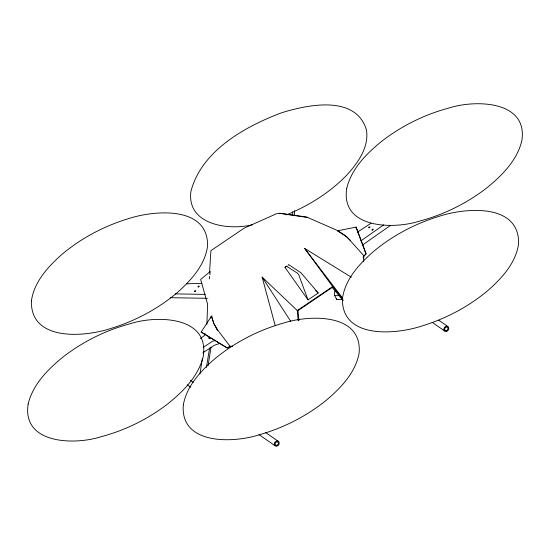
<?xml version="1.0" encoding="UTF-8"?>
<svg xmlns="http://www.w3.org/2000/svg" width="550" height="550" viewBox="0 0 550 550"><rect width="100%" height="100%" fill="white"/><g stroke="black" fill="none" stroke-linecap="round" stroke-linejoin="round"><path stroke-width="0.82" d="M206.889 324.328L207.604 304.253L200.647 279.462L210.265 271.473L209.825 274.787M363.275 258.06L363.33 256.396M363.605 261.752L363.818 255.75L347.091 237.077L337.638 230.787L356.201 227.095L366.107 253.694L363.749 256.218L366.032 254.162L356.668 229.006M356.132 228.271L356.201 227.095L356.379 228.222M209.529 272.882L210.897 250.656L243.994 228.257L276.581 213.689L279.744 213.29L306.46 216.982L337.831 230.663M209.275 278.926L209.605 276.444M199.925 373.876L202.366 358.71M203.184 353.65L203.452 351.966M206.456 367.482L209.571 348.095M208.072 365.668L211.056 347.126M211.179 316.882L211.461 316.195L212.259 316.188M210.691 318.051L211.461 316.195L213.771 323.338L216.494 328.515L230.271 346.562L227.253 348.102L201.176 332.028L211.461 316.195L213.909 323.654L217.779 330.309M351.306 277.214L304.604 248.373L332.688 286.571L332.282 287.512L343.056 300.527M288.097 265.299L288.454 264.639L288.915 264.791L300.967 272.786L318.223 293.006L308.028 299.908L284.996 267.396L285.924 266.344L286.798 266.344L297.268 273.068L298.698 274.684L308.028 299.908M342.719 298.691L332.688 286.571L332.221 287.437L297.949 310.633L297.275 310.544L262.137 277.118L275.22 325.634M205.631 333.905L204.696 335.204A2.743 1.347 -26.6 0 1 203.782 336.071L200.276 338.525M383.687 224.888L361.955 240.109A2.743 1.347 -26.6 0 0 361.034 240.976M390.555 225.369L363.914 244.028A2.743 1.347 -26.6 0 0 363 244.894M284.996 267.396L286.859 266.138M298.189 320.629L297.275 310.544L332.688 286.571M357.445 232.141L371.078 223.218M203.266 347.325L211.874 341.694A2.743 1.347 -26.6 0 1 213.153 341.076L215.298 340.374M203.074 352.653L213.84 345.613A2.743 1.347 -26.6 0 1 215.119 344.994L219.402 343.585M286.357 214.906C308.708 205.755 329.697 192.692 346.582 175.312C357.775 163.123 369.27 147.338 366.424 129.841C355.719 94.517 307.691 104.665 281.538 112.798C244.942 126.548 201.327 150.844 190.891 191.551C186.608 224.806 228.264 230.643 252.244 224.799M186.567 283.814L201.974 283.326M334.923 291.101A18.769 9.213 -26.6 0 0 334.764 295.659L338.938 295.625M334.764 295.659L336.724 299.578L342.574 299.53M232.684 346.225L230.12 346.246L227.102 347.786L201.176 332.028L202.104 332.53M175.285 293.893L205.253 294.387M170.397 297.694L206.36 298.293M279.744 213.29L307.883 217.546M297.275 310.544L298.024 310.702L298.925 320.65M337.645 230.787L338.119 230.966M337.638 230.787L344.493 235.029L350.515 240.467M438.694 320.189L447.837 326.528M432.163 322.321L444.812 331.107M190.479 380.359L193.291 382.312M265.698 432.582L278.348 441.368A2.743 2.31 -55.2 0 1 277.578 445.885A2.743 2.31 -55.2 0 1 274.34 443.541A2.743 2.31 -55.2 0 1 278.348 441.368M187.289 384.821L190.809 387.262M258.995 434.603L275.158 445.83M315.714 290.702L318.223 293.006M304.604 248.373L342.801 298.423M340.45 296.787L343.028 300.169M216.576 328.735L217.209 329.663M262.137 277.118L290.73 321.358M210.052 338.697C208.292 335.081 208.161 340.326 210.024 337.831M294.525 210.54L294.614 215.696M292.648 211.778L292.71 215.215M207.563 298.341A2.743 1.347 -26.6 0 1 207.859 298.423M336.724 299.578A18.769 9.213 -26.6 0 1 336.387 298.21M31.384 301.159C30.518 341.763 84.727 337.123 110.804 328.474C134.874 321.138 157.582 309.141 176.873 292.951C190.891 280.569 204.978 265.354 207.577 246.063C208.443 205.466 154.227 210.1 128.15 218.749C104.081 226.084 81.379 238.088 62.081 254.272C48.07 266.654 33.983 281.868 31.384 301.159M342.423 298.698C341.557 339.302 395.773 334.661 421.85 326.012C445.919 318.677 468.621 306.68 487.919 290.489C501.93 278.107 516.017 262.893 518.616 243.602C519.482 203.005 465.272 207.639 439.196 216.288C415.126 223.623 392.418 235.627 373.127 251.811C359.109 264.192 345.022 279.407 342.423 298.698M183.343 404.738C179.761 445.225 233.599 443.266 259.614 434.679C283.848 427.776 306.721 416.054 326.336 400.228C340.924 387.846 355.479 372.701 359.109 353.217C362.697 312.723 308.859 314.689 282.837 323.269C258.61 330.172 235.737 341.901 216.116 357.727C201.534 370.102 186.979 385.248 183.343 404.738M28.133 404.147C21.918 444.379 75.061 445.218 101.166 436.693C125.531 430.237 148.555 418.797 168.465 403.342C183.624 390.988 198.633 375.904 203.28 356.263C209.495 316.037 156.351 315.191 130.247 323.716C105.882 330.172 82.858 341.612 62.948 357.067C47.788 369.421 32.78 384.505 28.133 404.147M346.72 188.506C340.505 228.731 393.649 229.577 419.753 221.052C444.118 214.589 467.143 203.149 487.053 187.694C502.212 175.34 517.22 160.256 521.868 140.614C528.082 100.389 474.939 99.543 448.834 108.068C424.469 114.524 401.445 125.964 381.535 141.419C366.376 153.773 351.368 168.857 346.72 188.506M372.343 230.038A0.729 0.358 -26.6 0 0 373.251 229.288A0.729 0.358 -26.6 0 0 372.164 229.433A0.729 0.358 -26.6 0 0 372.343 230.038M369.091 227.782A0.729 0.358 -26.6 0 0 370.006 227.033A0.729 0.358 -26.6 0 0 368.913 227.178A0.729 0.358 -26.6 0 0 369.091 227.782M446.669 330.44A1.829 1.54 -55.2 0 0 447.542 327.463A1.829 1.54 -55.2 0 0 444.764 328.556A1.829 1.54 -55.2 0 0 446.669 330.44M446.841 331.251A2.743 2.31 -55.2 0 0 448.147 326.782A2.743 2.31 -55.2 0 0 443.987 328.426A2.743 2.31 -55.2 0 0 446.841 331.251M198.357 286.928A0.729 0.358 -26.6 0 0 199.265 286.179A0.729 0.358 -26.6 0 0 198.179 286.323A0.729 0.358 -26.6 0 0 198.357 286.928M194.872 291.514A0.729 0.358 -26.6 0 0 195.779 290.764A0.729 0.358 -26.6 0 0 194.693 290.909A0.729 0.358 -26.6 0 0 194.872 291.514M277.303 445.122A1.829 1.54 -55.2 0 0 277.819 442.111A1.829 1.54 -55.2 0 0 275.144 443.561A1.829 1.54 -55.2 0 0 277.303 445.122"/></g></svg>
